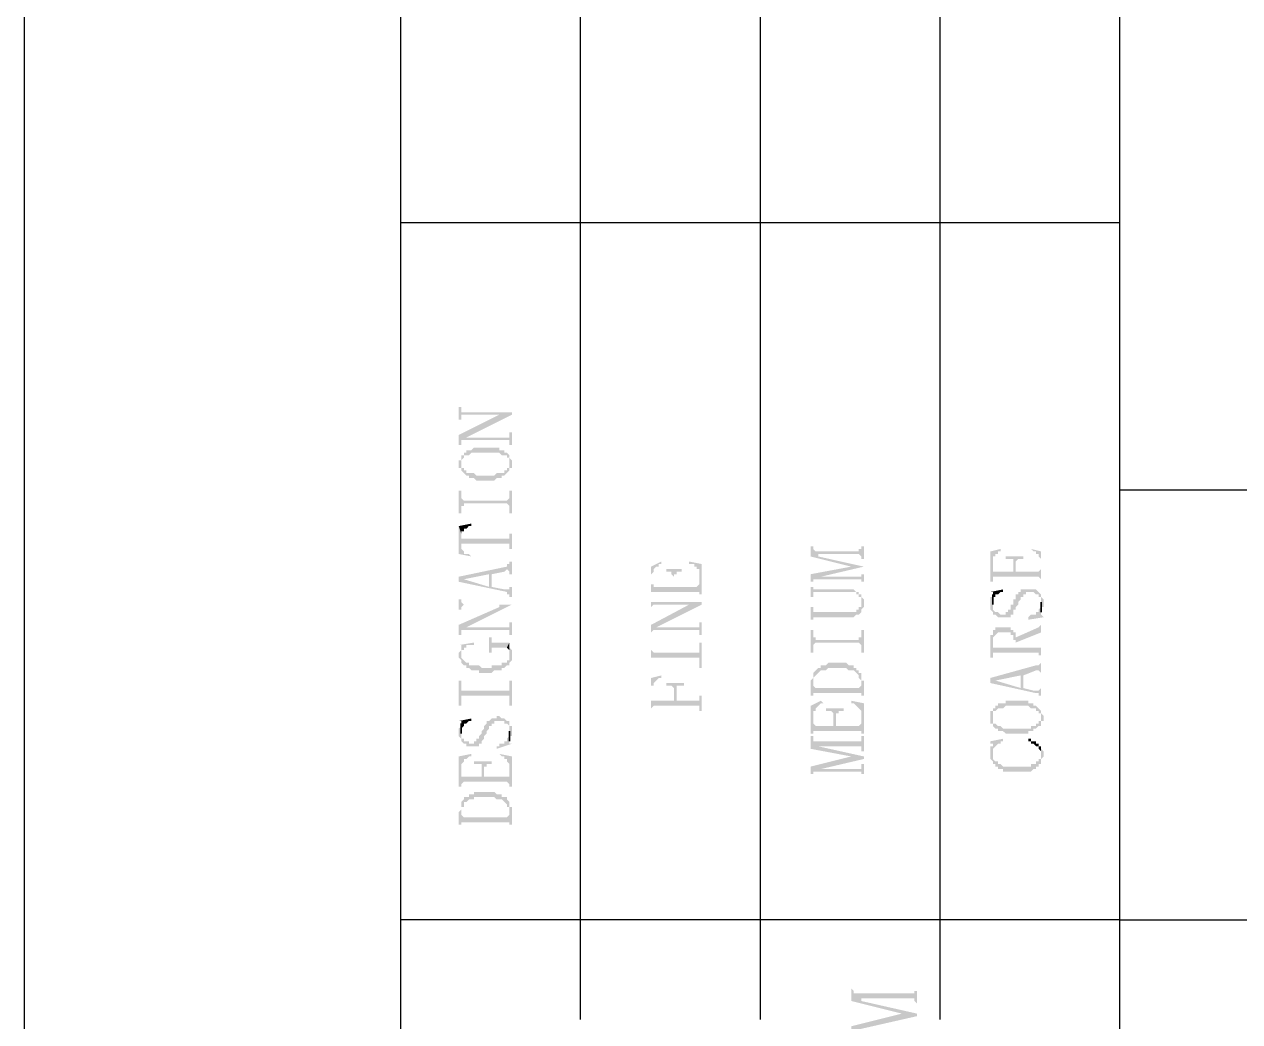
# Model space of a CAD drawing. Header units: millimetres. Extents: x 7018 to 13530, y 4187 to 5692.
# Drawn here: x 9367.76 to 9389.43, y 4977.43 to 4995.21 of the extents above; entities that cross this region are included whole.
import ezdxf

# ---------------------------------------------------------------- set-up
doc = ezdxf.new("R2010")
doc.units = ezdxf.units.MM

msp = doc.modelspace()

# ---------------------------------------------------------------- hatches: boundary and pattern name
at = {"transparency": 33554559}
for points in [[(9375.507, 4988.385), (9375.507, 4988.159), (9375.553, 4988.159), (9375.553, 4988.249), (9376.455, 4988.249), (9376.455, 4988.294), (9375.553, 4988.294), (9375.553, 4988.385)], [(9375.507, 4987.888), (9375.507, 4987.708), (9375.553, 4987.708), (9375.553, 4987.798), (9375.598, 4987.798), (9375.643, 4987.843), (9376.455, 4988.249), (9376.229, 4988.249)], [(9375.598, 4987.798), (9376.41, 4987.798), (9376.41, 4987.708), (9376.455, 4987.708), (9376.455, 4987.933), (9376.41, 4987.933), (9376.41, 4987.888), (9376.41, 4987.843), (9375.643, 4987.843)], [(9375.553, 4987.482), (9375.553, 4987.392), (9375.553, 4987.437), (9375.553, 4987.437), (9375.598, 4987.482), (9375.598, 4987.527), (9375.688, 4987.527), (9375.733, 4987.572), (9376.229, 4987.572), (9376.275, 4987.527), (9376.365, 4987.527), (9376.365, 4987.482), (9376.41, 4987.482), (9376.41, 4987.437), (9376.41, 4987.392), (9376.41, 4987.527), (9376.41, 4987.527), (9376.365, 4987.572), (9376.32, 4987.572), (9376.32, 4987.617), (9376.229, 4987.617), (9376.229, 4987.663), (9375.778, 4987.663), (9375.733, 4987.617), (9375.643, 4987.617), (9375.643, 4987.572), (9375.598, 4987.572), (9375.598, 4987.527), (9375.553, 4987.527)], [(9375.507, 4987.392), (9375.507, 4987.347), (9375.507, 4987.302), (9375.553, 4987.302), (9375.553, 4987.256), (9375.553, 4987.256), (9375.598, 4987.211), (9375.598, 4987.211), (9375.643, 4987.166), (9375.688, 4987.166), (9375.688, 4987.121), (9375.778, 4987.121), (9375.823, 4987.076), (9376.139, 4987.076), (9376.184, 4987.121), (9376.275, 4987.121), (9376.275, 4987.166), (9376.32, 4987.166), (9376.365, 4987.211), (9376.365, 4987.211), (9376.41, 4987.256), (9376.41, 4987.302), (9376.455, 4987.302), (9376.455, 4987.347), (9376.455, 4987.392), (9376.455, 4987.437), (9376.455, 4987.437), (9376.41, 4987.482), (9376.41, 4987.392), (9376.41, 4987.347), (9376.41, 4987.302), (9376.365, 4987.302), (9376.365, 4987.256), (9376.32, 4987.256), (9376.32, 4987.211), (9376.184, 4987.211), (9376.139, 4987.166), (9375.823, 4987.166), (9375.778, 4987.211), (9375.643, 4987.211), (9375.643, 4987.256), (9375.598, 4987.256), (9375.598, 4987.302), (9375.553, 4987.302), (9375.553, 4987.347), (9375.553, 4987.482), (9375.553, 4987.437), (9375.507, 4987.437)], [(9375.507, 4986.895), (9375.507, 4986.489), (9375.553, 4986.489), (9375.553, 4986.625), (9375.598, 4986.625), (9375.598, 4986.67), (9376.365, 4986.67), (9376.41, 4986.625), (9376.41, 4986.489), (9376.455, 4986.489), (9376.455, 4986.895), (9376.41, 4986.895), (9376.41, 4986.76), (9376.41, 4986.76), (9376.365, 4986.715), (9375.598, 4986.715), (9375.553, 4986.76), (9375.553, 4986.895)], [(9375.507, 4986.264), (9375.553, 4986.128), (9375.553, 4986.173), (9375.598, 4986.173), (9375.598, 4986.218), (9375.643, 4986.218), (9375.688, 4986.264), (9375.733, 4986.264), (9375.733, 4986.309)], [(9375.507, 4986.264), (9375.507, 4985.767), (9375.733, 4985.722), (9375.733, 4985.722), (9375.688, 4985.767), (9375.598, 4985.767), (9375.598, 4985.812), (9375.598, 4985.812), (9375.553, 4985.857), (9375.553, 4986.128)], [(9375.553, 4986.128), (9375.553, 4985.902), (9375.553, 4985.948), (9376.41, 4985.948), (9376.41, 4985.857), (9376.455, 4985.857), (9376.455, 4986.128), (9376.41, 4986.128), (9376.41, 4986.083), (9376.41, 4986.038), (9375.553, 4986.038), (9375.553, 4986.083)], [(9381.781, 4985.902), (9381.781, 4985.722), (9382.503, 4985.541), (9382.729, 4985.541), (9381.916, 4985.722), (9381.916, 4985.767), (9381.871, 4985.812), (9381.871, 4985.812), (9381.826, 4985.857), (9381.826, 4985.902), (9381.826, 4985.902)], [(9381.871, 4985.812), (9381.916, 4985.767), (9382.638, 4985.767), (9382.683, 4985.722), (9382.683, 4985.677), (9382.729, 4985.677), (9382.729, 4985.902), (9382.683, 4985.902), (9382.683, 4985.857), (9382.638, 4985.857), (9382.638, 4985.812)], [(9384.985, 4985.812), (9384.985, 4985.271), (9385.03, 4985.271), (9385.03, 4985.632), (9385.03, 4985.677), (9385.03, 4985.722), (9385.075, 4985.722), (9385.075, 4985.767), (9385.121, 4985.767), (9385.121, 4985.812), (9385.166, 4985.812), (9385.166, 4985.857)], [(9385.256, 4985.722), (9385.256, 4985.677), (9385.391, 4985.677), (9385.391, 4985.632), (9385.391, 4985.451), (9385.436, 4985.587), (9385.436, 4985.632), (9385.436, 4985.632), (9385.482, 4985.677), (9385.572, 4985.677), (9385.572, 4985.722)], [(9385.707, 4985.857), (9385.707, 4985.857), (9385.752, 4985.812), (9385.798, 4985.812), (9385.798, 4985.767), (9385.843, 4985.767), (9385.843, 4985.722), (9385.843, 4985.722), (9385.888, 4985.677), (9385.888, 4985.632), (9385.888, 4985.271), (9385.888, 4985.812)], [(9375.507, 4985.361), (9375.507, 4985.271), (9375.598, 4985.316), (9376.049, 4985.406), (9376.049, 4985.18), (9376.094, 4985.406), (9376.32, 4985.451), (9376.32, 4985.451), (9376.365, 4985.496), (9376.41, 4985.451), (9376.41, 4985.406), (9376.455, 4985.406), (9376.455, 4985.632), (9376.41, 4985.632), (9376.41, 4985.587), (9376.365, 4985.587), (9376.365, 4985.541)], [(9378.937, 4985.541), (9378.937, 4985.045), (9378.937, 4985.406), (9378.937, 4985.406), (9378.983, 4985.451), (9378.983, 4985.496), (9378.983, 4985.496), (9379.028, 4985.541), (9379.073, 4985.541), (9379.073, 4985.587), (9379.118, 4985.587), (9379.118, 4985.632)], [(9379.208, 4985.496), (9379.208, 4985.451), (9379.298, 4985.451), (9379.298, 4985.406), (9379.298, 4985.406), (9379.344, 4985.361), (9379.344, 4985.18), (9379.344, 4985.361), (9379.344, 4985.406), (9379.389, 4985.406), (9379.389, 4985.451), (9379.479, 4985.451), (9379.479, 4985.496)], [(9379.614, 4985.587), (9379.705, 4985.587), (9379.705, 4985.541), (9379.75, 4985.541), (9379.75, 4985.496), (9379.795, 4985.496), (9379.795, 4985.451), (9379.795, 4985.045), (9379.84, 4985.045), (9379.84, 4985.587), (9379.614, 4985.632)], [(9381.781, 4985.406), (9381.781, 4985.271), (9381.826, 4985.271), (9381.826, 4985.316), (9381.871, 4985.316), (9381.961, 4985.361), (9382.729, 4985.541), (9382.503, 4985.541)], [(9385.03, 4985.316), (9385.03, 4985.361), (9385.843, 4985.361), (9385.888, 4985.316), (9385.888, 4985.496), (9385.888, 4985.496), (9385.843, 4985.451), (9385.436, 4985.451), (9385.436, 4985.587), (9385.391, 4985.451), (9385.03, 4985.451), (9385.03, 4985.632)], [(9375.507, 4985.271), (9376.365, 4985.09), (9376.365, 4985.045), (9376.41, 4985.045), (9376.41, 4985), (9376.455, 4985), (9376.455, 4985.18), (9376.41, 4985.18), (9376.41, 4985.135), (9376.32, 4985.135), (9376.094, 4985.18), (9376.094, 4985.406), (9376.049, 4985.18), (9375.598, 4985.316), (9375.598, 4985.316)], [(9378.937, 4985.045), (9378.937, 4985.09), (9379.795, 4985.09), (9379.795, 4985.225), (9379.795, 4985.225), (9379.75, 4985.18), (9379.344, 4985.18), (9379.344, 4985.361), (9379.344, 4985.18), (9378.983, 4985.18), (9378.983, 4985.225), (9378.937, 4985.225), (9378.937, 4985.406)], [(9381.871, 4985.316), (9382.683, 4985.316), (9382.683, 4985.271), (9382.729, 4985.271), (9382.729, 4985.406), (9382.683, 4985.406), (9382.683, 4985.361), (9381.961, 4985.361)], [(9381.781, 4985.18), (9381.781, 4985), (9381.826, 4985), (9381.826, 4985.045), (9381.826, 4985.09), (9382.593, 4985.09), (9382.593, 4985.045), (9382.638, 4985.045), (9382.638, 4985), (9382.683, 4985), (9382.683, 4984.91), (9382.683, 4985.045), (9382.638, 4985.045), (9382.638, 4985.09), (9382.593, 4985.09), (9382.548, 4985.135), (9381.826, 4985.135), (9381.826, 4985.18), (9381.826, 4985.18)], [(9384.985, 4984.864), (9384.985, 4984.774), (9384.985, 4984.774), (9385.03, 4984.729), (9385.03, 4984.684), (9385.075, 4984.684), (9385.121, 4984.639), (9385.346, 4984.639), (9385.346, 4984.684), (9385.391, 4984.684), (9385.391, 4984.729), (9385.391, 4984.774), (9385.436, 4984.774), (9385.436, 4984.819), (9385.436, 4984.819), (9385.482, 4984.864), (9385.482, 4984.91), (9385.482, 4984.91), (9385.527, 4984.955), (9385.527, 4985), (9385.572, 4985), (9385.572, 4985.045), (9385.617, 4985.045), (9385.617, 4985.09), (9385.752, 4985.09), (9385.798, 4985.045), (9385.843, 4985.045), (9385.843, 4985), (9385.888, 4985), (9385.888, 4984.91), (9385.888, 4984.774), (9385.888, 4984.819), (9385.933, 4984.819), (9385.933, 4984.91), (9385.933, 4984.955), (9385.888, 4985), (9385.888, 4985.045), (9385.888, 4985.045), (9385.843, 4985.09), (9385.843, 4985.09), (9385.798, 4985.135), (9385.527, 4985.135), (9385.527, 4985.09), (9385.482, 4985.09), (9385.482, 4985.045), (9385.436, 4985.045), (9385.436, 4984.955), (9385.391, 4984.955), (9385.391, 4984.864), (9385.346, 4984.864), (9385.346, 4984.774), (9385.301, 4984.774), (9385.301, 4984.729), (9385.256, 4984.729), (9385.256, 4984.684), (9385.166, 4984.684), (9385.121, 4984.729), (9385.075, 4984.729), (9385.03, 4984.774), (9385.03, 4984.819), (9385.03, 4985), (9384.985, 4985), (9384.985, 4984.955), (9384.985, 4984.91)], [(9384.985, 4985.09), (9385.03, 4985.09), (9385.03, 4984.91), (9385.03, 4985), (9385.075, 4985), (9385.075, 4985.045), (9385.121, 4985.045), (9385.166, 4985.09), (9385.211, 4985.09), (9385.211, 4985.135)], [(9375.507, 4984.955), (9375.507, 4984.774), (9375.553, 4984.774), (9375.553, 4984.819), (9375.553, 4984.819), (9375.598, 4984.864), (9376.229, 4984.864), (9376.229, 4984.819), (9376.455, 4984.864), (9375.598, 4984.864), (9375.553, 4984.91), (9375.553, 4984.955)], [(9375.507, 4984.503), (9375.507, 4984.323), (9375.553, 4984.323), (9375.553, 4984.368), (9375.553, 4984.413), (9375.598, 4984.413), (9375.643, 4984.458), (9376.455, 4984.864), (9376.229, 4984.819)], [(9378.937, 4985), (9378.937, 4984.774), (9378.937, 4984.819), (9378.937, 4984.819), (9378.983, 4984.864), (9379.84, 4984.864), (9379.84, 4984.91), (9378.937, 4984.91)], [(9378.937, 4984.503), (9378.937, 4984.323), (9378.937, 4984.368), (9378.937, 4984.368), (9378.983, 4984.413), (9378.983, 4984.413), (9379.028, 4984.458), (9379.84, 4984.864), (9379.614, 4984.864)], [(9381.781, 4984.819), (9381.781, 4984.594), (9381.826, 4984.594), (9381.826, 4984.639), (9382.548, 4984.639), (9382.593, 4984.684), (9382.638, 4984.684), (9382.683, 4984.729), (9382.683, 4984.774), (9382.683, 4984.774), (9382.729, 4984.819), (9382.729, 4984.91), (9382.729, 4984.955), (9382.729, 4984.955), (9382.683, 4985), (9382.683, 4984.864), (9382.683, 4984.819), (9382.638, 4984.819), (9382.638, 4984.774), (9382.593, 4984.774), (9382.593, 4984.729), (9381.826, 4984.729), (9381.826, 4984.774), (9381.826, 4984.819)], [(9385.662, 4984.639), (9385.662, 4984.594), (9385.933, 4984.639), (9385.888, 4984.684), (9385.888, 4984.864), (9385.888, 4984.819), (9385.843, 4984.774), (9385.843, 4984.729), (9385.798, 4984.729), (9385.798, 4984.684), (9385.707, 4984.684)], [(9375.598, 4984.413), (9376.41, 4984.413), (9376.41, 4984.368), (9376.41, 4984.323), (9376.455, 4984.323), (9376.455, 4984.549), (9376.41, 4984.549), (9376.41, 4984.458), (9375.643, 4984.458)], [(9378.983, 4984.413), (9379.795, 4984.413), (9379.795, 4984.323), (9379.84, 4984.323), (9379.84, 4984.549), (9379.795, 4984.549), (9379.795, 4984.503), (9379.795, 4984.458), (9379.028, 4984.458)], [(9381.781, 4984.413), (9381.781, 4984.007), (9381.826, 4984.007), (9381.826, 4984.142), (9381.826, 4984.142), (9381.871, 4984.187), (9382.638, 4984.187), (9382.683, 4984.142), (9382.683, 4984.007), (9382.729, 4984.007), (9382.729, 4984.413), (9382.683, 4984.413), (9382.683, 4984.278), (9382.638, 4984.278), (9382.638, 4984.233), (9381.871, 4984.233), (9381.871, 4984.278), (9381.826, 4984.278), (9381.826, 4984.413)], [(9384.985, 4984.233), (9384.985, 4983.917), (9385.03, 4983.917), (9385.03, 4984.233), (9385.03, 4984.278), (9385.03, 4984.278), (9385.075, 4984.323), (9385.075, 4984.323), (9385.121, 4984.368), (9385.346, 4984.368), (9385.346, 4984.323), (9385.391, 4984.323), (9385.391, 4984.278), (9385.391, 4984.233), (9385.436, 4984.233), (9385.436, 4984.097), (9385.436, 4984.368), (9385.391, 4984.368), (9385.391, 4984.413), (9385.346, 4984.413), (9385.346, 4984.458), (9385.075, 4984.458), (9385.075, 4984.413), (9385.03, 4984.413), (9385.03, 4984.368), (9385.03, 4984.323), (9384.985, 4984.323)], [(9385.436, 4984.278), (9385.436, 4984.187), (9385.888, 4984.368), (9385.888, 4984.549), (9385.888, 4984.503), (9385.888, 4984.503), (9385.843, 4984.458), (9385.843, 4984.458)], [(9375.507, 4984.142), (9375.553, 4984.142), (9375.553, 4983.962), (9375.553, 4984.007), (9375.553, 4984.052), (9375.598, 4984.052), (9375.598, 4984.097), (9375.643, 4984.097), (9375.643, 4984.142), (9375.778, 4984.142), (9375.778, 4984.187)], [(9376.049, 4984.278), (9376.049, 4984.007), (9376.094, 4984.007), (9376.094, 4984.052), (9376.094, 4984.097), (9376.365, 4984.097), (9376.41, 4984.187), (9376.094, 4984.187), (9376.094, 4984.233), (9376.094, 4984.278)], [(9376.365, 4984.097), (9376.41, 4984.052), (9376.41, 4984.007), (9376.41, 4983.962), (9376.41, 4984.097), (9376.41, 4984.187)], [(9378.937, 4984.187), (9378.937, 4983.736), (9378.937, 4983.917), (9379.795, 4983.917), (9379.795, 4983.736), (9379.84, 4983.736), (9379.84, 4984.187), (9379.795, 4984.187), (9379.795, 4984.052), (9379.795, 4984.007), (9378.983, 4984.007), (9378.937, 4984.052)], [(9385.03, 4983.962), (9385.03, 4984.007), (9385.843, 4984.007), (9385.843, 4983.962), (9385.888, 4983.962), (9385.888, 4983.917), (9385.888, 4984.142), (9385.888, 4984.097), (9385.436, 4984.097), (9385.436, 4984.278), (9385.436, 4984.368), (9385.436, 4984.097), (9385.03, 4984.097), (9385.03, 4984.187)], [(9375.507, 4983.962), (9375.507, 4983.917), (9375.507, 4983.917), (9375.553, 4983.872), (9375.553, 4983.826), (9375.553, 4983.826), (9375.598, 4983.781), (9375.643, 4983.781), (9375.643, 4983.736), (9375.688, 4983.736), (9375.733, 4983.691), (9375.868, 4983.691), (9375.868, 4983.646), (9376.094, 4983.646), (9376.139, 4983.691), (9376.275, 4983.691), (9376.275, 4983.736), (9376.32, 4983.736), (9376.365, 4983.781), (9376.41, 4983.781), (9376.41, 4983.826), (9376.41, 4983.826), (9376.455, 4983.872), (9376.455, 4983.917), (9376.455, 4984.007), (9376.455, 4984.052), (9376.455, 4984.052), (9376.41, 4984.097), (9376.41, 4983.962), (9376.41, 4983.917), (9376.41, 4983.872), (9376.365, 4983.872), (9376.365, 4983.826), (9376.275, 4983.826), (9376.275, 4983.781), (9376.094, 4983.781), (9376.094, 4983.736), (9375.914, 4983.736), (9375.868, 4983.781), (9375.688, 4983.781), (9375.688, 4983.826), (9375.643, 4983.826), (9375.598, 4983.872), (9375.598, 4983.872), (9375.553, 4983.917), (9375.553, 4983.962), (9375.553, 4984.097), (9375.553, 4984.052), (9375.507, 4984.007), (9375.507, 4984.007)], [(9381.781, 4983.465), (9381.781, 4983.24), (9381.826, 4983.24), (9381.826, 4983.465), (9381.826, 4983.51), (9381.826, 4983.556), (9381.871, 4983.601), (9381.871, 4983.601), (9381.916, 4983.646), (9381.916, 4983.646), (9381.961, 4983.691), (9382.052, 4983.691), (9382.097, 4983.736), (9382.413, 4983.736), (9382.458, 4983.691), (9382.548, 4983.691), (9382.593, 4983.646), (9382.593, 4983.646), (9382.638, 4983.601), (9382.638, 4983.556), (9382.638, 4983.556), (9382.683, 4983.51), (9382.683, 4983.465), (9382.683, 4983.24), (9382.729, 4983.24), (9382.729, 4983.465), (9382.729, 4983.51), (9382.683, 4983.51), (9382.683, 4983.601), (9382.683, 4983.646), (9382.638, 4983.646), (9382.638, 4983.691), (9382.593, 4983.691), (9382.593, 4983.736), (9382.548, 4983.736), (9382.548, 4983.781), (9382.458, 4983.781), (9382.413, 4983.826), (9382.097, 4983.826), (9382.052, 4983.781), (9381.961, 4983.781), (9381.961, 4983.736), (9381.916, 4983.736), (9381.871, 4983.691), (9381.871, 4983.691), (9381.826, 4983.646), (9381.826, 4983.556), (9381.826, 4983.556), (9381.781, 4983.51), (9381.781, 4983.51)], [(9384.985, 4983.556), (9384.985, 4983.465), (9385.075, 4983.51), (9385.527, 4983.601), (9385.527, 4983.375), (9385.572, 4983.601), (9385.798, 4983.691), (9385.843, 4983.691), (9385.888, 4983.646), (9385.888, 4983.601), (9385.888, 4983.826), (9385.888, 4983.826), (9385.843, 4983.781), (9385.798, 4983.781)], [(9378.937, 4983.556), (9378.937, 4982.969), (9378.937, 4983.33), (9378.937, 4983.42), (9378.983, 4983.42), (9378.983, 4983.465), (9378.983, 4983.465), (9379.028, 4983.51), (9379.028, 4983.51), (9379.073, 4983.556), (9379.118, 4983.556), (9379.118, 4983.601)], [(9384.985, 4983.465), (9385.798, 4983.285), (9385.843, 4983.285), (9385.843, 4983.24), (9385.888, 4983.24), (9385.888, 4983.195), (9385.888, 4983.375), (9385.888, 4983.375), (9385.843, 4983.33), (9385.752, 4983.33), (9385.572, 4983.375), (9385.572, 4983.601), (9385.527, 4983.375), (9385.075, 4983.51), (9385.075, 4983.51)], [(9375.507, 4983.51), (9375.507, 4983.059), (9375.553, 4983.059), (9375.553, 4983.195), (9375.553, 4983.24), (9376.41, 4983.24), (9376.41, 4983.059), (9376.455, 4983.059), (9376.455, 4983.51), (9376.41, 4983.51), (9376.41, 4983.375), (9376.41, 4983.33), (9375.553, 4983.33), (9375.553, 4983.51)], [(9378.937, 4983.014), (9378.937, 4983.014), (9378.983, 4983.059), (9379.795, 4983.059), (9379.795, 4982.969), (9379.84, 4982.969), (9379.84, 4983.24), (9379.795, 4983.24), (9379.795, 4983.195), (9379.795, 4983.149), (9379.389, 4983.149), (9379.389, 4983.33), (9379.344, 4983.149), (9378.937, 4983.149), (9378.937, 4983.33)], [(9379.208, 4983.465), (9379.208, 4983.42), (9379.298, 4983.42), (9379.344, 4983.375), (9379.344, 4983.149), (9379.389, 4983.33), (9379.389, 4983.375), (9379.389, 4983.42), (9379.524, 4983.42), (9379.524, 4983.465)], [(9381.826, 4983.24), (9381.826, 4983.285), (9382.683, 4983.285), (9382.683, 4983.24), (9382.683, 4983.465), (9382.683, 4983.42), (9382.683, 4983.42), (9382.638, 4983.375), (9381.871, 4983.375), (9381.826, 4983.42), (9381.826, 4983.465)], [(9381.781, 4983.059), (9381.781, 4982.563), (9381.826, 4982.563), (9381.826, 4982.924), (9381.826, 4982.969), (9381.871, 4982.969), (9381.871, 4983.014), (9381.871, 4983.014), (9381.916, 4983.059), (9381.916, 4983.059), (9381.961, 4983.104), (9382.006, 4983.104), (9381.961, 4983.149)], [(9382.503, 4983.104), (9382.548, 4983.104), (9382.593, 4983.059), (9382.593, 4983.059), (9382.638, 4983.014), (9382.638, 4983.014), (9382.683, 4982.969), (9382.683, 4982.563), (9382.729, 4982.563), (9382.729, 4983.104), (9382.503, 4983.149)], [(9385.03, 4982.969), (9385.03, 4982.833), (9385.03, 4982.924), (9385.03, 4982.969), (9385.075, 4982.969), (9385.121, 4983.014), (9385.211, 4983.014), (9385.256, 4983.059), (9385.662, 4983.059), (9385.707, 4983.014), (9385.798, 4983.014), (9385.798, 4982.969), (9385.843, 4982.969), (9385.843, 4982.924), (9385.888, 4982.924), (9385.888, 4982.879), (9385.888, 4982.833), (9385.888, 4982.969), (9385.888, 4982.969), (9385.843, 4983.014), (9385.843, 4983.014), (9385.798, 4983.059), (9385.752, 4983.059), (9385.752, 4983.104), (9385.662, 4983.104), (9385.662, 4983.149), (9385.256, 4983.149), (9385.256, 4983.104), (9385.121, 4983.104), (9385.121, 4983.059), (9385.075, 4983.059), (9385.075, 4983.014), (9385.03, 4983.014)], [(9381.826, 4982.563), (9381.826, 4982.608), (9382.683, 4982.608), (9382.683, 4982.563), (9382.683, 4982.743), (9382.683, 4982.743), (9382.638, 4982.698), (9382.232, 4982.698), (9382.232, 4982.879), (9382.187, 4982.698), (9381.871, 4982.698), (9381.826, 4982.743), (9381.826, 4982.924)], [(9382.052, 4983.014), (9382.052, 4982.969), (9382.142, 4982.969), (9382.187, 4982.924), (9382.187, 4982.879), (9382.187, 4982.698), (9382.232, 4982.879), (9382.232, 4982.924), (9382.277, 4982.924), (9382.277, 4982.969), (9382.367, 4982.969), (9382.367, 4983.014)], [(9384.985, 4982.833), (9384.985, 4982.788), (9384.985, 4982.743), (9385.03, 4982.743), (9385.03, 4982.698), (9385.03, 4982.698), (9385.075, 4982.653), (9385.121, 4982.653), (9385.121, 4982.608), (9385.211, 4982.608), (9385.256, 4982.563), (9385.662, 4982.563), (9385.662, 4982.608), (9385.752, 4982.608), (9385.752, 4982.653), (9385.798, 4982.653), (9385.843, 4982.698), (9385.888, 4982.698), (9385.888, 4982.743), (9385.888, 4982.788), (9385.933, 4982.788), (9385.933, 4982.833), (9385.933, 4982.879), (9385.933, 4982.879), (9385.888, 4982.924), (9385.888, 4982.969), (9385.888, 4982.833), (9385.888, 4982.788), (9385.843, 4982.788), (9385.843, 4982.743), (9385.798, 4982.743), (9385.798, 4982.698), (9385.707, 4982.698), (9385.707, 4982.653), (9385.211, 4982.653), (9385.166, 4982.698), (9385.121, 4982.698), (9385.075, 4982.743), (9385.03, 4982.743), (9385.03, 4982.788), (9385.03, 4982.833), (9385.03, 4982.969), (9384.985, 4982.969), (9384.985, 4982.924), (9384.985, 4982.879)], [(9375.507, 4982.563), (9375.507, 4982.518), (9375.507, 4982.518), (9375.553, 4982.472), (9375.553, 4982.427), (9375.553, 4982.427), (9375.598, 4982.382), (9375.643, 4982.382), (9375.643, 4982.337), (9375.868, 4982.337), (9375.868, 4982.382), (9375.914, 4982.382), (9375.914, 4982.427), (9375.914, 4982.427), (9375.959, 4982.472), (9375.959, 4982.518), (9376.004, 4982.563), (9376.004, 4982.608), (9376.049, 4982.653), (9376.049, 4982.698), (9376.094, 4982.698), (9376.094, 4982.743), (9376.139, 4982.743), (9376.139, 4982.788), (9376.32, 4982.788), (9376.32, 4982.743), (9376.365, 4982.743), (9376.41, 4982.698), (9376.41, 4982.653), (9376.41, 4982.472), (9376.41, 4982.518), (9376.455, 4982.518), (9376.455, 4982.563), (9376.455, 4982.608), (9376.455, 4982.653), (9376.455, 4982.698), (9376.41, 4982.698), (9376.41, 4982.743), (9376.41, 4982.788), (9376.365, 4982.788), (9376.32, 4982.833), (9376.275, 4982.833), (9376.229, 4982.879), (9376.184, 4982.879), (9376.184, 4982.833), (9376.094, 4982.833), (9376.049, 4982.788), (9376.004, 4982.788), (9376.004, 4982.743), (9376.004, 4982.743), (9375.959, 4982.698), (9375.959, 4982.653), (9375.914, 4982.608), (9375.914, 4982.563), (9375.868, 4982.518), (9375.868, 4982.472), (9375.823, 4982.472), (9375.823, 4982.427), (9375.778, 4982.427), (9375.778, 4982.382), (9375.688, 4982.382), (9375.688, 4982.427), (9375.598, 4982.427), (9375.598, 4982.472), (9375.553, 4982.472), (9375.553, 4982.563), (9375.553, 4982.698), (9375.553, 4982.698), (9375.507, 4982.653), (9375.507, 4982.608)], [(9375.507, 4982.788), (9375.553, 4982.788), (9375.553, 4982.653), (9375.553, 4982.653), (9375.598, 4982.698), (9375.598, 4982.743), (9375.643, 4982.743), (9375.688, 4982.788), (9375.733, 4982.788), (9375.733, 4982.833)], [(9376.184, 4982.337), (9376.184, 4982.292), (9376.455, 4982.382), (9376.41, 4982.382), (9376.41, 4982.563), (9376.41, 4982.518), (9376.41, 4982.518), (9376.365, 4982.472), (9376.365, 4982.427), (9376.32, 4982.427), (9376.32, 4982.382), (9376.229, 4982.382), (9376.229, 4982.337)], [(9381.781, 4982.518), (9381.781, 4982.292), (9382.503, 4982.156), (9382.503, 4982.156), (9382.729, 4982.111), (9382.729, 4982.156), (9381.916, 4982.337), (9381.916, 4982.337), (9381.871, 4982.427), (9381.826, 4982.427), (9381.826, 4982.518)], [(9381.871, 4982.427), (9381.916, 4982.337), (9382.683, 4982.337), (9382.683, 4982.247), (9382.729, 4982.247), (9382.729, 4982.518), (9382.683, 4982.518), (9382.683, 4982.472), (9382.683, 4982.427), (9382.638, 4982.427)], [(9384.985, 4982.427), (9384.985, 4982.382), (9385.03, 4982.382), (9385.03, 4982.066), (9385.03, 4982.202), (9385.03, 4982.292), (9385.03, 4982.292), (9385.075, 4982.337), (9385.075, 4982.337), (9385.121, 4982.382), (9385.166, 4982.382), (9385.166, 4982.427), (9385.211, 4982.427), (9385.211, 4982.472)], [(9385.662, 4982.427), (9385.707, 4982.427), (9385.707, 4982.382), (9385.752, 4982.382), (9385.798, 4982.337), (9385.843, 4982.337), (9385.843, 4982.292), (9385.843, 4982.292), (9385.888, 4982.247), (9385.888, 4982.202), (9385.888, 4982.337), (9385.843, 4982.337), (9385.843, 4982.382), (9385.798, 4982.382), (9385.798, 4982.427), (9385.707, 4982.427), (9385.707, 4982.472), (9385.662, 4982.472)], [(9384.985, 4982.202), (9384.985, 4982.156), (9384.985, 4982.111), (9384.985, 4982.111), (9385.03, 4982.066), (9385.03, 4982.337), (9384.985, 4982.337), (9384.985, 4982.247), (9384.985, 4982.247)], [(9385.03, 4982.066), (9385.03, 4982.021), (9385.075, 4982.021), (9385.075, 4981.976), (9385.121, 4981.976), (9385.121, 4981.931), (9385.211, 4981.931), (9385.211, 4981.886), (9385.707, 4981.886), (9385.752, 4981.931), (9385.798, 4981.931), (9385.798, 4981.976), (9385.843, 4981.976), (9385.843, 4982.021), (9385.888, 4982.021), (9385.888, 4982.066), (9385.888, 4982.111), (9385.933, 4982.156), (9385.933, 4982.202), (9385.933, 4982.247), (9385.888, 4982.292), (9385.888, 4982.337), (9385.888, 4982.156), (9385.888, 4982.111), (9385.843, 4982.111), (9385.843, 4982.066), (9385.798, 4982.066), (9385.798, 4982.021), (9385.707, 4982.021), (9385.707, 4981.976), (9385.211, 4981.976), (9385.166, 4982.021), (9385.121, 4982.021), (9385.121, 4982.066), (9385.075, 4982.066), (9385.03, 4982.111), (9385.03, 4982.156), (9385.03, 4982.202)], [(9375.507, 4982.156), (9375.507, 4981.615), (9375.553, 4981.615), (9375.553, 4981.976), (9375.553, 4982.021), (9375.553, 4982.021), (9375.598, 4982.066), (9375.598, 4982.111), (9375.643, 4982.111), (9375.688, 4982.156), (9375.733, 4982.156), (9375.733, 4982.202)], [(9375.778, 4982.066), (9375.778, 4982.021), (9375.914, 4982.021), (9375.914, 4981.976), (9375.914, 4981.795), (9375.959, 4981.931), (9375.959, 4981.976), (9376.004, 4981.976), (9376.004, 4982.021), (9376.094, 4982.021), (9376.094, 4982.066)], [(9376.229, 4982.202), (9376.229, 4982.202), (9376.275, 4982.156), (9376.32, 4982.156), (9376.32, 4982.111), (9376.365, 4982.111), (9376.365, 4982.066), (9376.41, 4982.021), (9376.41, 4981.976), (9376.41, 4981.615), (9376.455, 4981.615), (9376.455, 4982.156)], [(9381.781, 4981.976), (9381.781, 4981.841), (9381.826, 4981.841), (9381.826, 4981.886), (9381.871, 4981.886), (9381.961, 4981.931), (9382.729, 4982.111), (9382.503, 4982.156)], [(9381.871, 4981.886), (9382.683, 4981.886), (9382.683, 4981.841), (9382.729, 4981.841), (9382.729, 4982.021), (9382.683, 4982.021), (9382.683, 4981.976), (9382.683, 4981.931), (9381.961, 4981.931)], [(9375.553, 4981.66), (9375.553, 4981.66), (9375.598, 4981.705), (9376.365, 4981.705), (9376.41, 4981.66), (9376.41, 4981.841), (9376.41, 4981.795), (9375.959, 4981.795), (9375.959, 4981.931), (9375.914, 4981.795), (9375.553, 4981.795), (9375.553, 4981.976)], [(9375.507, 4981.164), (9375.507, 4980.938), (9375.553, 4980.938), (9375.553, 4981.164), (9375.553, 4981.254), (9375.598, 4981.254), (9375.598, 4981.299), (9375.598, 4981.344), (9375.643, 4981.344), (9375.688, 4981.389), (9375.778, 4981.389), (9375.778, 4981.434), (9376.139, 4981.434), (9376.184, 4981.389), (9376.275, 4981.389), (9376.32, 4981.344), (9376.32, 4981.344), (9376.365, 4981.299), (9376.365, 4981.254), (9376.41, 4981.254), (9376.41, 4981.209), (9376.41, 4981.164), (9376.41, 4980.938), (9376.455, 4980.938), (9376.455, 4981.164), (9376.455, 4981.254), (9376.41, 4981.254), (9376.41, 4981.299), (9376.41, 4981.344), (9376.41, 4981.344), (9376.365, 4981.389), (9376.365, 4981.434), (9376.275, 4981.434), (9376.275, 4981.48), (9376.184, 4981.48), (9376.139, 4981.525), (9375.778, 4981.525), (9375.778, 4981.48), (9375.688, 4981.48), (9375.688, 4981.434), (9375.598, 4981.434), (9375.598, 4981.389), (9375.598, 4981.389), (9375.553, 4981.344), (9375.553, 4981.299), (9375.553, 4981.209), (9375.553, 4981.209)], [(9375.553, 4980.938), (9375.553, 4980.983), (9376.41, 4980.983), (9376.41, 4980.938), (9376.41, 4981.164), (9376.41, 4981.118), (9376.41, 4981.118), (9376.365, 4981.073), (9375.598, 4981.073), (9375.553, 4981.118), (9375.553, 4981.164)], [(9382.503, 4978.021), (9382.503, 4977.795), (9383.406, 4977.57), (9383.406, 4977.57), (9383.676, 4977.525), (9383.676, 4977.57), (9382.683, 4977.795), (9382.683, 4977.84), (9382.593, 4977.931), (9382.548, 4977.931), (9382.548, 4977.976), (9382.548, 4977.976), (9382.503, 4978.021)], [(9382.593, 4977.931), (9382.683, 4977.84), (9383.631, 4977.84), (9383.631, 4977.795), (9383.631, 4977.795), (9383.676, 4977.75), (9383.676, 4977.705), (9383.676, 4978.021), (9383.676, 4977.976), (9383.631, 4977.976), (9383.631, 4977.931), (9383.586, 4977.931)], [(9382.503, 4977.344), (9382.503, 4977.163), (9382.503, 4977.209), (9382.548, 4977.209), (9382.548, 4977.254), (9382.593, 4977.254), (9382.683, 4977.299), (9383.676, 4977.525), (9383.406, 4977.57)]]:
    msp.add_hatch(color=256, dxfattribs=at).paths.add_polyline_path(points)

# ---------------------------------------------------------------- linework, layer by layer
msp.add_line((9374.469, 5242.873), (9374.469, 4956.132))
for points in [[(9787.763, 4951.873), (9787.763, 5248.873), (9367.763, 5248.873), (9367.763, 4951.873)], [(9385.03, 4985), (9385.03, 4984.864), (9385.03, 4984.91), (9385.03, 4985.045), (9385.03, 4985.045)], [(9385.888, 4984.864), (9385.888, 4984.729), (9385.888, 4984.91)], [(9375.553, 4982.698), (9375.553, 4982.563), (9375.553, 4982.743), (9375.553, 4982.743)], [(9376.41, 4982.563), (9376.41, 4982.427), (9376.41, 4982.608)]]:
    msp.add_lwpolyline(points, close=True)
for points in [[(9387.287, 5242.873), (9387.287, 4956.132)], [(9377.674, 5070.48), (9377.674, 4977.463)], [(9380.878, 5070.48), (9380.878, 4977.463)], [(9384.082, 5070.48), (9384.082, 4977.463)], [(9374.469, 4991.679), (9387.287, 4991.679)], [(9387.287, 4986.912), (9783.725, 4986.912)], [(9387.287, 4979.24), (9374.469, 4979.24)], [(9387.287, 4979.24), (9683.417, 4979.24)]]:
    msp.add_lwpolyline(points)

doc.saveas('drawing.dxf')
